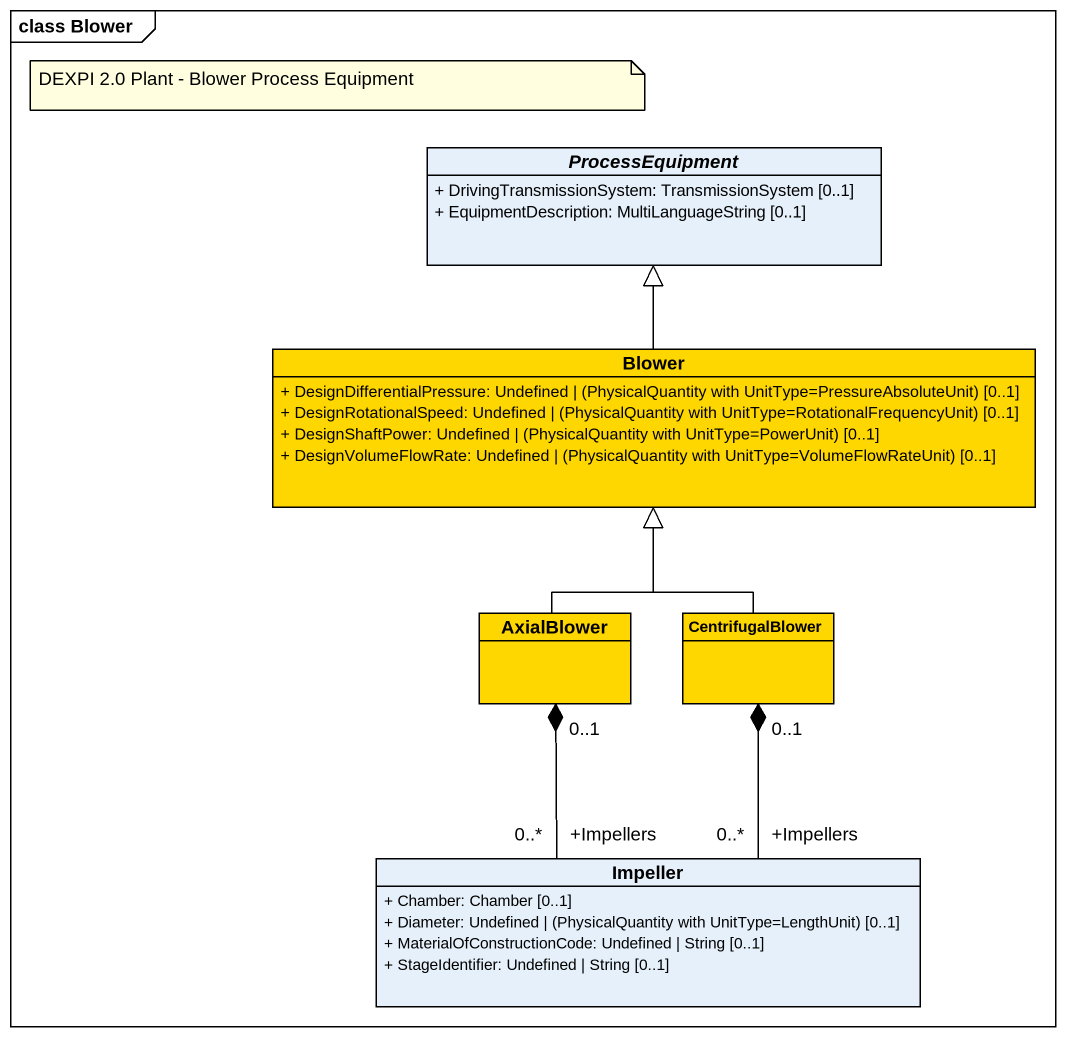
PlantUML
@startuml
mainframe class Blower
hide circle
hide empty members
skinparam classAttributeIconSize 0
abstract class ProcessEquipment {
  + DrivingTransmissionSystem: TransmissionSystem [0..1]
  + EquipmentDescription: MultiLanguageString [0..1]
}
class Blower #FFD700 {
  {field} + DesignDifferentialPressure: Undefined | (PhysicalQuantity with UnitType=PressureAbsoluteUnit) [0..1]
  {field} + DesignRotationalSpeed: Undefined | (PhysicalQuantity with UnitType=RotationalFrequencyUnit) [0..1]
  {field} + DesignShaftPower: Undefined | (PhysicalQuantity with UnitType=PowerUnit) [0..1]
  {field} + DesignVolumeFlowRate: Undefined | (PhysicalQuantity with UnitType=VolumeFlowRateUnit) [0..1]
}
class AxialBlower #FFD700
class CentrifugalBlower #FFD700
class Impeller {
  + Chamber: Chamber [0..1]
  {field} + Diameter: Undefined | (PhysicalQuantity with UnitType=LengthUnit) [0..1]
  + MaterialOfConstructionCode: Undefined | String [0..1]
  + StageIdentifier: Undefined | String [0..1]
}
Blower -up-|> ProcessEquipment
AxialBlower -up-|> Blower
AxialBlower "0..1" *-- "+Impellers\n0..*" Impeller
CentrifugalBlower -up-|> Blower
CentrifugalBlower "0..1" *-- "+Impellers\n0..*" Impeller
note as N1
  DEXPI 2.0 Plant - Blower Process Equipment
end note
@enduml
